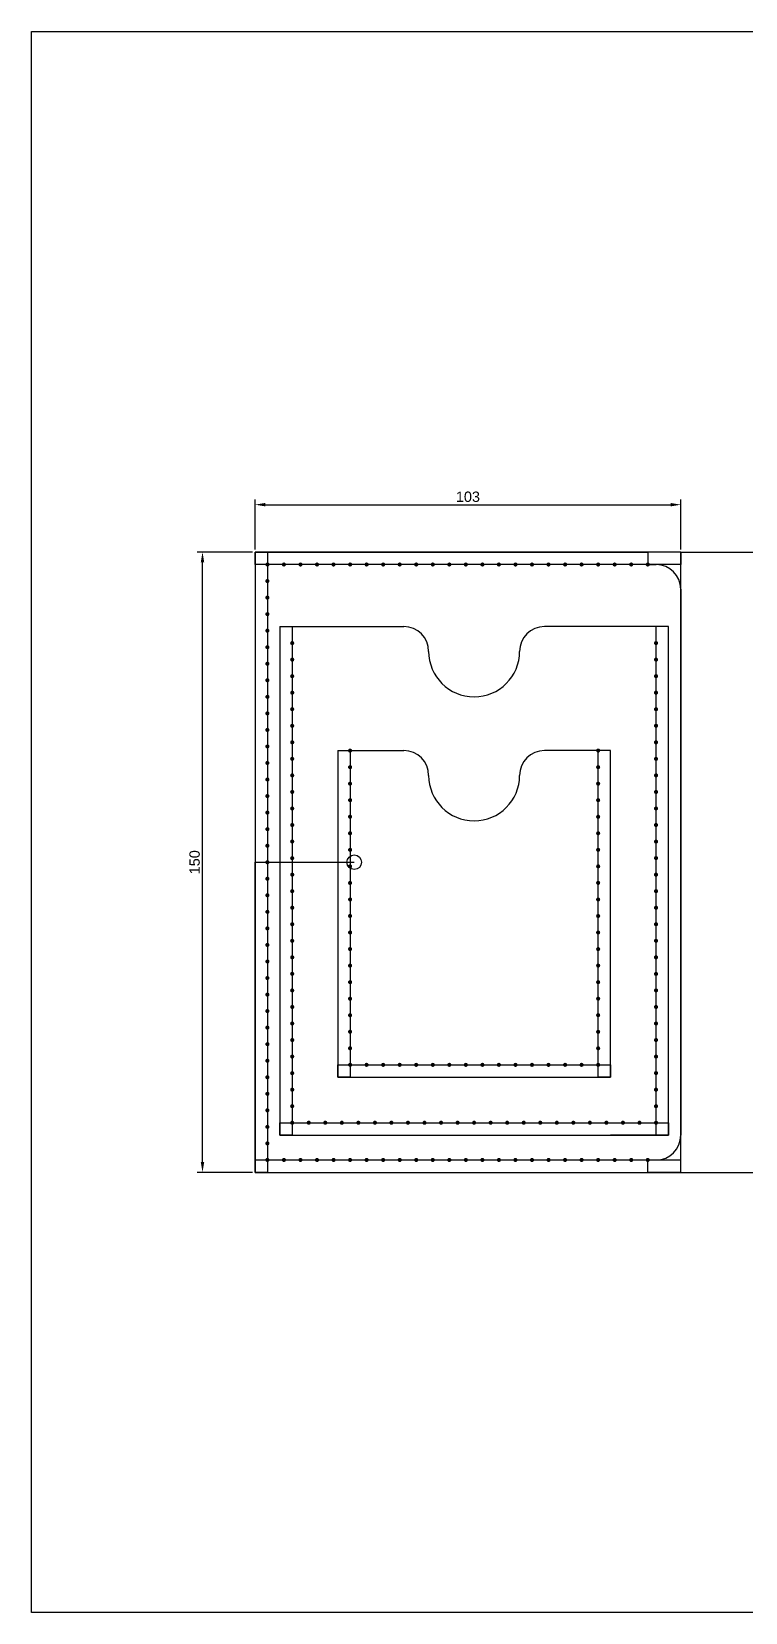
# Model space of a CAD drawing. Header units: millimetres. Extents: x 1335 to 6986, y 304 to 1543.
# Drawn here: x 2777.2 to 2949.9, y 989.8 to 1372.1 of the extents above; entities that cross this region are included whole.
import ezdxf

# ---------------------------------------------------------------- set-up
doc = ezdxf.new("R2010")
doc.units = ezdxf.units.MM
doc.styles.get("Standard").update_dxf_attribs({"font": 'arial.ttf'})
doc.dimstyles.new('ISO-25', dxfattribs={"dimtxt": 2.5, "dimasz": 2.5, "dimexe": 1.25, "dimexo": 0.625, "dimtad": 1, "dimtxsty": 'Standard', "dimcen": 2.5, "dimadec": 0, "dimazin": 0, "dimtfac": 1, "dimtmove": 0, "dimatfit": 3, "dimfxl": 1, "dimarcsym": 0})

# ---------------------------------------------------------------- blocks, each defined once
blk = doc.blocks.new('*D79')
at = {"color": 0, "lineweight": -2, "transparency": 16777216}
for p, q in [((2830.65, 1246.24), (2817.33, 1246.24)), ((2818.58, 1098.74), (2818.58, 1243.74)), ((2830.65, 1096.24), (2817.33, 1096.24))]:
    blk.add_line(p, q, dxfattribs=at)
at = {"color": 0, "transparency": 16777216}
for points in [[(2818.16, 1243.74), (2819, 1243.74), (2818.58, 1246.24)], [(2818.16, 1098.74), (2819, 1098.74), (2818.58, 1096.24)]]:
    blk.add_solid(points, dxfattribs=at)
at = {"layer": 'Defpoints', "color": 0, "transparency": 16777216}
for p in [(2818.58, 1246.24), (2831.28, 1246.24), (2831.28, 1096.24)]:
    blk.add_point(p, dxfattribs=at)
at = {"color": 0, "transparency": 16777216, "insert": (2816.68, 1171.24), "char_height": 2.5, "attachment_point": 5, "rotation": 90}
blk.add_mtext('150', dxfattribs=at)
blk = doc.blocks.new('*D80')
at = {"color": 0, "lineweight": -2, "transparency": 16777216}
for p, q in [((2831.28, 1246.87), (2831.28, 1258.96)), ((2934.28, 1246.87), (2934.28, 1258.96)), ((2833.78, 1257.71), (2931.78, 1257.71))]:
    blk.add_line(p, q, dxfattribs=at)
at = {"color": 0, "transparency": 16777216}
for points in [[(2833.78, 1258.13), (2833.78, 1257.3), (2831.28, 1257.71)], [(2931.78, 1258.13), (2931.78, 1257.3), (2934.28, 1257.71)]]:
    blk.add_solid(points, dxfattribs=at)
at = {"layer": 'Defpoints', "color": 0, "transparency": 16777216}
for p in [(2934.28, 1257.71), (2831.28, 1246.24), (2934.28, 1246.24)]:
    blk.add_point(p, dxfattribs=at)
at = {"color": 0, "transparency": 16777216, "insert": (2882.78, 1259.62), "char_height": 2.5, "attachment_point": 5}
blk.add_mtext('103', dxfattribs=at)

msp = doc.modelspace()

# ---------------------------------------------------------------- hatches: boundary and pattern name
h = msp.add_hatch(color=256)
h.dxf.hatch_style = 1
h.paths.add_polyline_path([(2834.779, 1243.245, 1), (2833.779, 1243.245, 1)])
h = msp.add_hatch(color=256)
h.dxf.hatch_style = 1
h.paths.add_polyline_path([(2838.779, 1243.245, 1), (2837.779, 1243.245, 1)])
h = msp.add_hatch(color=256)
h.dxf.hatch_style = 1
h.paths.add_polyline_path([(2842.779, 1243.245, 1), (2841.779, 1243.245, 1)])
h = msp.add_hatch(color=256)
h.dxf.hatch_style = 1
h.paths.add_polyline_path([(2846.779, 1243.245, 1), (2845.779, 1243.245, 1)])
h = msp.add_hatch(color=256)
h.dxf.hatch_style = 1
h.paths.add_polyline_path([(2850.779, 1243.245, 1), (2849.779, 1243.245, 1)])
h = msp.add_hatch(color=256)
h.dxf.hatch_style = 1
h.paths.add_polyline_path([(2854.779, 1243.245, 1), (2853.779, 1243.245, 1)])
h = msp.add_hatch(color=256)
h.dxf.hatch_style = 1
h.paths.add_polyline_path([(2858.779, 1243.245, 1), (2857.779, 1243.245, 1)])
h = msp.add_hatch(color=256)
h.dxf.hatch_style = 1
h.paths.add_polyline_path([(2862.779, 1243.245, 1), (2861.779, 1243.245, 1)])
h = msp.add_hatch(color=256)
h.dxf.hatch_style = 1
h.paths.add_polyline_path([(2866.779, 1243.245, 1), (2865.779, 1243.245, 1)])
h = msp.add_hatch(color=256)
h.dxf.hatch_style = 1
h.paths.add_polyline_path([(2870.779, 1243.245, 1), (2869.779, 1243.245, 1)])
h = msp.add_hatch(color=256)
h.dxf.hatch_style = 1
h.paths.add_polyline_path([(2874.779, 1243.245, 1), (2873.779, 1243.245, 1)])
h = msp.add_hatch(color=256)
h.dxf.hatch_style = 1
h.paths.add_polyline_path([(2878.779, 1243.245, 1), (2877.779, 1243.245, 1)])
h = msp.add_hatch(color=256)
h.dxf.hatch_style = 1
h.paths.add_polyline_path([(2882.779, 1243.245, 1), (2881.779, 1243.245, 1)])
h = msp.add_hatch(color=256)
h.dxf.hatch_style = 1
h.paths.add_polyline_path([(2886.779, 1243.245, 1), (2885.779, 1243.245, 1)])
h = msp.add_hatch(color=256)
h.dxf.hatch_style = 1
h.paths.add_polyline_path([(2890.779, 1243.245, 1), (2889.779, 1243.245, 1)])
h = msp.add_hatch(color=256)
h.dxf.hatch_style = 1
h.paths.add_polyline_path([(2894.779, 1243.245, 1), (2893.779, 1243.245, 1)])
h = msp.add_hatch(color=256)
h.dxf.hatch_style = 1
h.paths.add_polyline_path([(2898.779, 1243.245, 1), (2897.779, 1243.245, 1)])
h = msp.add_hatch(color=256)
h.dxf.hatch_style = 1
h.paths.add_polyline_path([(2902.779, 1243.245, 1), (2901.779, 1243.245, 1)])
h = msp.add_hatch(color=256)
h.dxf.hatch_style = 1
h.paths.add_polyline_path([(2906.779, 1243.245, 1), (2905.779, 1243.245, 1)])
h = msp.add_hatch(color=256)
h.dxf.hatch_style = 1
h.paths.add_polyline_path([(2910.779, 1243.245, 1), (2909.779, 1243.245, 1)])
h = msp.add_hatch(color=256)
h.dxf.hatch_style = 1
h.paths.add_polyline_path([(2914.779, 1243.245, 1), (2913.779, 1243.245, 1)])
h = msp.add_hatch(color=256)
h.dxf.hatch_style = 1
h.paths.add_polyline_path([(2918.779, 1243.245, 1), (2917.779, 1243.245, 1)])
h = msp.add_hatch(color=256)
h.dxf.hatch_style = 1
h.paths.add_polyline_path([(2922.779, 1243.245, 1), (2921.779, 1243.245, 1)])
h = msp.add_hatch(color=256)
h.dxf.hatch_style = 1
h.paths.add_polyline_path([(2926.779, 1243.245, 1), (2925.779, 1243.245, 1)])
h = msp.add_hatch(color=256)
h.dxf.hatch_style = 1
h.paths.add_polyline_path([(2834.779, 1239.245, 1), (2833.779, 1239.245, 1)])
h = msp.add_hatch(color=256)
h.dxf.hatch_style = 1
h.paths.add_polyline_path([(2834.779, 1235.245, 1), (2833.779, 1235.245, 1)])
h = msp.add_hatch(color=256)
h.dxf.hatch_style = 1
h.paths.add_polyline_path([(2834.779, 1231.245, 1), (2833.779, 1231.245, 1)])
h = msp.add_hatch(color=256)
h.dxf.hatch_style = 1
h.paths.add_polyline_path([(2834.779, 1227.245, 1), (2833.779, 1227.245, 1)])
h = msp.add_hatch(color=256)
h.dxf.hatch_style = 1
h.paths.add_polyline_path([(2834.779, 1223.245, 1), (2833.779, 1223.245, 1)])
h = msp.add_hatch(color=256)
h.dxf.hatch_style = 1
h.paths.add_polyline_path([(2840.779, 1224.245, 1), (2839.779, 1224.245, 1)])
h = msp.add_hatch(color=256)
h.dxf.hatch_style = 1
h.paths.add_polyline_path([(2928.779, 1224.245, 1), (2927.779, 1224.245, 1)])
h = msp.add_hatch(color=256)
h.dxf.hatch_style = 1
h.paths.add_polyline_path([(2834.779, 1219.245, 1), (2833.779, 1219.245, 1)])
h = msp.add_hatch(color=256)
h.dxf.hatch_style = 1
h.paths.add_polyline_path([(2840.779, 1220.245, 1), (2839.779, 1220.245, 1)])
h = msp.add_hatch(color=256)
h.dxf.hatch_style = 1
h.paths.add_polyline_path([(2928.779, 1220.245, 1), (2927.779, 1220.245, 1)])
h = msp.add_hatch(color=256)
h.dxf.hatch_style = 1
h.paths.add_polyline_path([(2834.779, 1215.245, 1), (2833.779, 1215.245, 1)])
h = msp.add_hatch(color=256)
h.dxf.hatch_style = 1
h.paths.add_polyline_path([(2840.779, 1216.245, 1), (2839.779, 1216.245, 1)])
h = msp.add_hatch(color=256)
h.dxf.hatch_style = 1
h.paths.add_polyline_path([(2928.779, 1216.245, 1), (2927.779, 1216.245, 1)])
h = msp.add_hatch(color=256)
h.dxf.hatch_style = 1
h.paths.add_polyline_path([(2840.779, 1212.245, 1), (2839.779, 1212.245, 1)])
h = msp.add_hatch(color=256)
h.dxf.hatch_style = 1
h.paths.add_polyline_path([(2928.779, 1212.245, 1), (2927.779, 1212.245, 1)])
h = msp.add_hatch(color=256)
h.dxf.hatch_style = 1
h.paths.add_polyline_path([(2834.779, 1211.245, 1), (2833.779, 1211.245, 1)])
h = msp.add_hatch(color=256)
h.dxf.hatch_style = 1
h.paths.add_polyline_path([(2840.779, 1208.245, 1), (2839.779, 1208.245, 1)])
h = msp.add_hatch(color=256)
h.dxf.hatch_style = 1
h.paths.add_polyline_path([(2928.779, 1208.245, 1), (2927.779, 1208.245, 1)])
h = msp.add_hatch(color=256)
h.dxf.hatch_style = 1
h.paths.add_polyline_path([(2834.779, 1207.245, 1), (2833.779, 1207.245, 1)])
h = msp.add_hatch(color=256)
h.dxf.hatch_style = 1
h.paths.add_polyline_path([(2840.779, 1204.245, 1), (2839.779, 1204.245, 1)])
h = msp.add_hatch(color=256)
h.dxf.hatch_style = 1
h.paths.add_polyline_path([(2928.779, 1204.245, 1), (2927.779, 1204.245, 1)])
h = msp.add_hatch(color=256)
h.dxf.hatch_style = 1
h.paths.add_polyline_path([(2834.779, 1203.245, 1), (2833.779, 1203.245, 1)])
h = msp.add_hatch(color=256)
h.dxf.hatch_style = 1
h.paths.add_polyline_path([(2840.779, 1200.245, 1), (2839.779, 1200.245, 1)])
h = msp.add_hatch(color=256)
h.dxf.hatch_style = 1
h.paths.add_polyline_path([(2928.779, 1200.245, 1), (2927.779, 1200.245, 1)])
h = msp.add_hatch(color=256)
h.dxf.hatch_style = 1
h.paths.add_polyline_path([(2834.779, 1199.245, 1), (2833.779, 1199.245, 1)])
h = msp.add_hatch(color=256)
h.dxf.hatch_style = 1
h.paths.add_polyline_path([(2840.779, 1196.245, 1), (2839.779, 1196.245, 1)])
h = msp.add_hatch(color=256)
h.dxf.hatch_style = 1
h.paths.add_polyline_path([(2854.779, 1198.245, 1), (2853.779, 1198.245, 1)])
h = msp.add_hatch(color=256)
h.dxf.hatch_style = 1
h.paths.add_polyline_path([(2914.779, 1198.245, 1), (2913.779, 1198.245, 1)])
h = msp.add_hatch(color=256)
h.dxf.hatch_style = 1
h.paths.add_polyline_path([(2928.779, 1196.245, 1), (2927.779, 1196.245, 1)])
h = msp.add_hatch(color=256)
h.dxf.hatch_style = 1
h.paths.add_polyline_path([(2834.779, 1195.245, 1), (2833.779, 1195.245, 1)])
h = msp.add_hatch(color=256)
h.dxf.hatch_style = 1
h.paths.add_polyline_path([(2840.779, 1192.245, 1), (2839.779, 1192.245, 1)])
h = msp.add_hatch(color=256)
h.dxf.hatch_style = 1
h.paths.add_polyline_path([(2854.779, 1194.245, 1), (2853.779, 1194.245, 1)])
h = msp.add_hatch(color=256)
h.dxf.hatch_style = 1
h.paths.add_polyline_path([(2914.779, 1194.245, 1), (2913.779, 1194.245, 1)])
h = msp.add_hatch(color=256)
h.dxf.hatch_style = 1
h.paths.add_polyline_path([(2928.779, 1192.245, 1), (2927.779, 1192.245, 1)])
h = msp.add_hatch(color=256)
h.dxf.hatch_style = 1
h.paths.add_polyline_path([(2834.779, 1191.245, 1), (2833.779, 1191.245, 1)])
h = msp.add_hatch(color=256)
h.dxf.hatch_style = 1
h.paths.add_polyline_path([(2854.779, 1190.245, 1), (2853.779, 1190.245, 1)])
h = msp.add_hatch(color=256)
h.dxf.hatch_style = 1
h.paths.add_polyline_path([(2914.779, 1190.245, 1), (2913.779, 1190.245, 1)])
h = msp.add_hatch(color=256)
h.dxf.hatch_style = 1
h.paths.add_polyline_path([(2834.779, 1187.245, 1), (2833.779, 1187.245, 1)])
h = msp.add_hatch(color=256)
h.dxf.hatch_style = 1
h.paths.add_polyline_path([(2840.779, 1188.245, 1), (2839.779, 1188.245, 1)])
h = msp.add_hatch(color=256)
h.dxf.hatch_style = 1
h.paths.add_polyline_path([(2854.779, 1186.245, 1), (2853.779, 1186.245, 1)])
h = msp.add_hatch(color=256)
h.dxf.hatch_style = 1
h.paths.add_polyline_path([(2914.779, 1186.245, 1), (2913.779, 1186.245, 1)])
h = msp.add_hatch(color=256)
h.dxf.hatch_style = 1
h.paths.add_polyline_path([(2928.779, 1188.245, 1), (2927.779, 1188.245, 1)])
h = msp.add_hatch(color=256)
h.dxf.hatch_style = 1
h.paths.add_polyline_path([(2834.779, 1183.245, 1), (2833.779, 1183.245, 1)])
h = msp.add_hatch(color=256)
h.dxf.hatch_style = 1
h.paths.add_polyline_path([(2840.779, 1184.245, 1), (2839.779, 1184.245, 1)])
h = msp.add_hatch(color=256)
h.dxf.hatch_style = 1
h.paths.add_polyline_path([(2854.779, 1182.245, 1), (2853.779, 1182.245, 1)])
h = msp.add_hatch(color=256)
h.dxf.hatch_style = 1
h.paths.add_polyline_path([(2914.779, 1182.245, 1), (2913.779, 1182.245, 1)])
h = msp.add_hatch(color=256)
h.dxf.hatch_style = 1
h.paths.add_polyline_path([(2928.779, 1184.245, 1), (2927.779, 1184.245, 1)])
h = msp.add_hatch(color=256)
h.dxf.hatch_style = 1
h.paths.add_polyline_path([(2834.779, 1179.245, 1), (2833.779, 1179.245, 1)])
h = msp.add_hatch(color=256)
h.dxf.hatch_style = 1
h.paths.add_polyline_path([(2840.779, 1180.245, 1), (2839.779, 1180.245, 1)])
h = msp.add_hatch(color=256)
h.dxf.hatch_style = 1
h.paths.add_polyline_path([(2854.779, 1178.245, 1), (2853.779, 1178.245, 1)])
h = msp.add_hatch(color=256)
h.dxf.hatch_style = 1
h.paths.add_polyline_path([(2914.779, 1178.245, 1), (2913.779, 1178.245, 1)])
h = msp.add_hatch(color=256)
h.dxf.hatch_style = 1
h.paths.add_polyline_path([(2928.779, 1180.245, 1), (2927.779, 1180.245, 1)])
h = msp.add_hatch(color=256)
h.dxf.hatch_style = 1
h.paths.add_polyline_path([(2834.779, 1175.245, 1), (2833.779, 1175.245, 1)])
h = msp.add_hatch(color=256)
h.dxf.hatch_style = 1
h.paths.add_polyline_path([(2840.779, 1176.245, 1), (2839.779, 1176.245, 1)])
h = msp.add_hatch(color=256)
h.dxf.hatch_style = 1
h.paths.add_polyline_path([(2854.779, 1174.245, 1), (2853.779, 1174.245, 1)])
h = msp.add_hatch(color=256)
h.dxf.hatch_style = 1
h.paths.add_polyline_path([(2914.779, 1174.245, 1), (2913.779, 1174.245, 1)])
h = msp.add_hatch(color=256)
h.dxf.hatch_style = 1
h.paths.add_polyline_path([(2928.779, 1176.245, 1), (2927.779, 1176.245, 1)])
h = msp.add_hatch(color=256)
h.dxf.hatch_style = 1
h.paths.add_polyline_path([(2834.779, 1171.245, 1), (2833.779, 1171.245, 1)])
h = msp.add_hatch(color=256)
h.dxf.hatch_style = 1
h.paths.add_polyline_path([(2840.779, 1172.245, 1), (2839.779, 1172.245, 1)])
h = msp.add_hatch(color=256)
h.dxf.hatch_style = 1
h.paths.add_polyline_path([(2854.779, 1170.245, 1), (2853.779, 1170.245, 1)])
h = msp.add_hatch(color=256)
h.dxf.hatch_style = 1
h.paths.add_polyline_path([(2914.779, 1170.245, 1), (2913.779, 1170.245, 1)])
h = msp.add_hatch(color=256)
h.dxf.hatch_style = 1
h.paths.add_polyline_path([(2928.779, 1172.245, 1), (2927.779, 1172.245, 1)])
h = msp.add_hatch(color=256)
h.dxf.hatch_style = 1
h.paths.add_polyline_path([(2834.779, 1167.245, 1), (2833.779, 1167.245, 1)])
h = msp.add_hatch(color=256)
h.dxf.hatch_style = 1
h.paths.add_polyline_path([(2840.779, 1168.245, 1), (2839.779, 1168.245, 1)])
h = msp.add_hatch(color=256)
h.dxf.hatch_style = 1
h.paths.add_polyline_path([(2854.779, 1166.245, 1), (2853.779, 1166.245, 1)])
h = msp.add_hatch(color=256)
h.dxf.hatch_style = 1
h.paths.add_polyline_path([(2914.779, 1166.245, 1), (2913.779, 1166.245, 1)])
h = msp.add_hatch(color=256)
h.dxf.hatch_style = 1
h.paths.add_polyline_path([(2928.779, 1168.245, 1), (2927.779, 1168.245, 1)])
h = msp.add_hatch(color=256)
h.dxf.hatch_style = 1
h.paths.add_polyline_path([(2834.779, 1163.245, 1), (2833.779, 1163.245, 1)])
h = msp.add_hatch(color=256)
h.dxf.hatch_style = 1
h.paths.add_polyline_path([(2840.779, 1164.245, 1), (2839.779, 1164.245, 1)])
h = msp.add_hatch(color=256)
h.dxf.hatch_style = 1
h.paths.add_polyline_path([(2854.779, 1162.245, 1), (2853.779, 1162.245, 1)])
h = msp.add_hatch(color=256)
h.dxf.hatch_style = 1
h.paths.add_polyline_path([(2914.779, 1162.245, 1), (2913.779, 1162.245, 1)])
h = msp.add_hatch(color=256)
h.dxf.hatch_style = 1
h.paths.add_polyline_path([(2928.779, 1164.245, 1), (2927.779, 1164.245, 1)])
h = msp.add_hatch(color=256)
h.dxf.hatch_style = 1
h.paths.add_polyline_path([(2834.779, 1159.245, 1), (2833.779, 1159.245, 1)])
h = msp.add_hatch(color=256)
h.dxf.hatch_style = 1
h.paths.add_polyline_path([(2840.779, 1160.245, 1), (2839.779, 1160.245, 1)])
h = msp.add_hatch(color=256)
h.dxf.hatch_style = 1
h.paths.add_polyline_path([(2854.779, 1158.245, 1), (2853.779, 1158.245, 1)])
h = msp.add_hatch(color=256)
h.dxf.hatch_style = 1
h.paths.add_polyline_path([(2914.779, 1158.245, 1), (2913.779, 1158.245, 1)])
h = msp.add_hatch(color=256)
h.dxf.hatch_style = 1
h.paths.add_polyline_path([(2928.779, 1160.245, 1), (2927.779, 1160.245, 1)])
h = msp.add_hatch(color=256)
h.dxf.hatch_style = 1
h.paths.add_polyline_path([(2834.779, 1155.245, 1), (2833.779, 1155.245, 1)])
h = msp.add_hatch(color=256)
h.dxf.hatch_style = 1
h.paths.add_polyline_path([(2840.779, 1156.245, 1), (2839.779, 1156.245, 1)])
h = msp.add_hatch(color=256)
h.dxf.hatch_style = 1
h.paths.add_polyline_path([(2854.779, 1154.245, 1), (2853.779, 1154.245, 1)])
h = msp.add_hatch(color=256)
h.dxf.hatch_style = 1
h.paths.add_polyline_path([(2914.779, 1154.245, 1), (2913.779, 1154.245, 1)])
h = msp.add_hatch(color=256)
h.dxf.hatch_style = 1
h.paths.add_polyline_path([(2928.779, 1156.245, 1), (2927.779, 1156.245, 1)])
h = msp.add_hatch(color=256)
h.dxf.hatch_style = 1
h.paths.add_polyline_path([(2834.779, 1151.245, 1), (2833.779, 1151.245, 1)])
h = msp.add_hatch(color=256)
h.dxf.hatch_style = 1
h.paths.add_polyline_path([(2840.779, 1152.245, 1), (2839.779, 1152.245, 1)])
h = msp.add_hatch(color=256)
h.dxf.hatch_style = 1
h.paths.add_polyline_path([(2854.779, 1150.245, 1), (2853.779, 1150.245, 1)])
h = msp.add_hatch(color=256)
h.dxf.hatch_style = 1
h.paths.add_polyline_path([(2914.779, 1150.245, 1), (2913.779, 1150.245, 1)])
h = msp.add_hatch(color=256)
h.dxf.hatch_style = 1
h.paths.add_polyline_path([(2928.779, 1152.245, 1), (2927.779, 1152.245, 1)])
h = msp.add_hatch(color=256)
h.dxf.hatch_style = 1
h.paths.add_polyline_path([(2834.779, 1147.245, 1), (2833.779, 1147.245, 1)])
h = msp.add_hatch(color=256)
h.dxf.hatch_style = 1
h.paths.add_polyline_path([(2840.779, 1148.245, 1), (2839.779, 1148.245, 1)])
h = msp.add_hatch(color=256)
h.dxf.hatch_style = 1
h.paths.add_polyline_path([(2928.779, 1148.245, 1), (2927.779, 1148.245, 1)])
h = msp.add_hatch(color=256)
h.dxf.hatch_style = 1
h.paths.add_polyline_path([(2834.779, 1143.245, 1), (2833.779, 1143.245, 1)])
h = msp.add_hatch(color=256)
h.dxf.hatch_style = 1
h.paths.add_polyline_path([(2840.779, 1144.245, 1), (2839.779, 1144.245, 1)])
h = msp.add_hatch(color=256)
h.dxf.hatch_style = 1
h.paths.add_polyline_path([(2854.779, 1146.245, 1), (2853.779, 1146.245, 1)])
h = msp.add_hatch(color=256)
h.dxf.hatch_style = 1
h.paths.add_polyline_path([(2914.779, 1146.245, 1), (2913.779, 1146.245, 1)])
h = msp.add_hatch(color=256)
h.dxf.hatch_style = 1
h.paths.add_polyline_path([(2928.779, 1144.245, 1), (2927.779, 1144.245, 1)])
h = msp.add_hatch(color=256)
h.dxf.hatch_style = 1
h.paths.add_polyline_path([(2834.779, 1139.245, 1), (2833.779, 1139.245, 1)])
h = msp.add_hatch(color=256)
h.dxf.hatch_style = 1
h.paths.add_polyline_path([(2840.779, 1140.245, 1), (2839.779, 1140.245, 1)])
h = msp.add_hatch(color=256)
h.dxf.hatch_style = 1
h.paths.add_polyline_path([(2854.779, 1142.245, 1), (2853.779, 1142.245, 1)])
h = msp.add_hatch(color=256)
h.dxf.hatch_style = 1
h.paths.add_polyline_path([(2914.779, 1142.245, 1), (2913.779, 1142.245, 1)])
h = msp.add_hatch(color=256)
h.dxf.hatch_style = 1
h.paths.add_polyline_path([(2928.779, 1140.245, 1), (2927.779, 1140.245, 1)])
h = msp.add_hatch(color=256)
h.dxf.hatch_style = 1
h.paths.add_polyline_path([(2834.779, 1135.245, 1), (2833.779, 1135.245, 1)])
h = msp.add_hatch(color=256)
h.dxf.hatch_style = 1
h.paths.add_polyline_path([(2840.779, 1136.245, 1), (2839.779, 1136.245, 1)])
h = msp.add_hatch(color=256)
h.dxf.hatch_style = 1
h.paths.add_polyline_path([(2854.779, 1138.245, 1), (2853.779, 1138.245, 1)])
h = msp.add_hatch(color=256)
h.dxf.hatch_style = 1
h.paths.add_polyline_path([(2914.779, 1138.245, 1), (2913.779, 1138.245, 1)])
h = msp.add_hatch(color=256)
h.dxf.hatch_style = 1
h.paths.add_polyline_path([(2928.779, 1136.245, 1), (2927.779, 1136.245, 1)])
h = msp.add_hatch(color=256)
h.dxf.hatch_style = 1
h.paths.add_polyline_path([(2834.779, 1131.245, 1), (2833.779, 1131.245, 1)])
h = msp.add_hatch(color=256)
h.dxf.hatch_style = 1
h.paths.add_polyline_path([(2840.779, 1132.245, 1), (2839.779, 1132.245, 1)])
h = msp.add_hatch(color=256)
h.dxf.hatch_style = 1
h.paths.add_polyline_path([(2854.779, 1134.245, 1), (2853.779, 1134.245, 1)])
h = msp.add_hatch(color=256)
h.dxf.hatch_style = 1
h.paths.add_polyline_path([(2914.779, 1134.245, 1), (2913.779, 1134.245, 1)])
h = msp.add_hatch(color=256)
h.dxf.hatch_style = 1
h.paths.add_polyline_path([(2928.779, 1132.245, 1), (2927.779, 1132.245, 1)])
h = msp.add_hatch(color=256)
h.dxf.hatch_style = 1
h.paths.add_polyline_path([(2840.779, 1128.245, 1), (2839.779, 1128.245, 1)])
h = msp.add_hatch(color=256)
h.dxf.hatch_style = 1
h.paths.add_polyline_path([(2854.779, 1130.245, 1), (2853.779, 1130.245, 1)])
h = msp.add_hatch(color=256)
h.dxf.hatch_style = 1
h.paths.add_polyline_path([(2914.779, 1130.245, 1), (2913.779, 1130.245, 1)])
h = msp.add_hatch(color=256)
h.dxf.hatch_style = 1
h.paths.add_polyline_path([(2928.779, 1128.245, 1), (2927.779, 1128.245, 1)])
h = msp.add_hatch(color=256)
h.dxf.hatch_style = 1
h.paths.add_polyline_path([(2834.779, 1127.245, 1), (2833.779, 1127.245, 1)])
h = msp.add_hatch(color=256)
h.dxf.hatch_style = 1
h.paths.add_polyline_path([(2840.779, 1124.245, 1), (2839.779, 1124.245, 1)])
h = msp.add_hatch(color=256)
h.dxf.hatch_style = 1
h.paths.add_polyline_path([(2854.779, 1126.245, 1), (2853.779, 1126.245, 1)])
h = msp.add_hatch(color=256)
h.dxf.hatch_style = 1
h.paths.add_polyline_path([(2914.779, 1126.245, 1), (2913.779, 1126.245, 1)])
h = msp.add_hatch(color=256)
h.dxf.hatch_style = 1
h.paths.add_polyline_path([(2928.779, 1124.245, 1), (2927.779, 1124.245, 1)])
h = msp.add_hatch(color=256)
h.dxf.hatch_style = 1
h.paths.add_polyline_path([(2834.779, 1123.245, 1), (2833.779, 1123.245, 1)])
h = msp.add_hatch(color=256)
h.dxf.hatch_style = 1
h.paths.add_polyline_path([(2840.779, 1120.245, 1), (2839.779, 1120.245, 1)])
h = msp.add_hatch(color=256)
h.dxf.hatch_style = 1
h.paths.add_polyline_path([(2854.779, 1122.245, 1), (2853.779, 1122.245, 1)])
h = msp.add_hatch(color=256)
h.dxf.hatch_style = 1
h.paths.add_polyline_path([(2858.779, 1122.245, 1), (2857.779, 1122.245, 1)])
h = msp.add_hatch(color=256)
h.dxf.hatch_style = 1
h.paths.add_polyline_path([(2862.779, 1122.245, 1), (2861.779, 1122.245, 1)])
h = msp.add_hatch(color=256)
h.dxf.hatch_style = 1
h.paths.add_polyline_path([(2866.779, 1122.245, 1), (2865.779, 1122.245, 1)])
h = msp.add_hatch(color=256)
h.dxf.hatch_style = 1
h.paths.add_polyline_path([(2870.779, 1122.245, 1), (2869.779, 1122.245, 1)])
h = msp.add_hatch(color=256)
h.dxf.hatch_style = 1
h.paths.add_polyline_path([(2874.779, 1122.245, 1), (2873.779, 1122.245, 1)])
h = msp.add_hatch(color=256)
h.dxf.hatch_style = 1
h.paths.add_polyline_path([(2878.779, 1122.245, 1), (2877.779, 1122.245, 1)])
h = msp.add_hatch(color=256)
h.dxf.hatch_style = 1
h.paths.add_polyline_path([(2882.779, 1122.245, 1), (2881.779, 1122.245, 1)])
h = msp.add_hatch(color=256)
h.dxf.hatch_style = 1
h.paths.add_polyline_path([(2886.779, 1122.245, 1), (2885.779, 1122.245, 1)])
h = msp.add_hatch(color=256)
h.dxf.hatch_style = 1
h.paths.add_polyline_path([(2890.779, 1122.245, 1), (2889.779, 1122.245, 1)])
h = msp.add_hatch(color=256)
h.dxf.hatch_style = 1
h.paths.add_polyline_path([(2894.779, 1122.245, 1), (2893.779, 1122.245, 1)])
h = msp.add_hatch(color=256)
h.dxf.hatch_style = 1
h.paths.add_polyline_path([(2898.779, 1122.245, 1), (2897.779, 1122.245, 1)])
h = msp.add_hatch(color=256)
h.dxf.hatch_style = 1
h.paths.add_polyline_path([(2902.779, 1122.245, 1), (2901.779, 1122.245, 1)])
h = msp.add_hatch(color=256)
h.dxf.hatch_style = 1
h.paths.add_polyline_path([(2906.779, 1122.245, 1), (2905.779, 1122.245, 1)])
h = msp.add_hatch(color=256)
h.dxf.hatch_style = 1
h.paths.add_polyline_path([(2910.779, 1122.245, 1), (2909.779, 1122.245, 1)])
h = msp.add_hatch(color=256)
h.dxf.hatch_style = 1
h.paths.add_polyline_path([(2914.779, 1122.245, 1), (2913.779, 1122.245, 1)])
h = msp.add_hatch(color=256)
h.dxf.hatch_style = 1
h.paths.add_polyline_path([(2914.779, 1122.245, 1), (2913.779, 1122.245, 1)])
h = msp.add_hatch(color=256)
h.dxf.hatch_style = 1
h.paths.add_polyline_path([(2928.779, 1120.245, 1), (2927.779, 1120.245, 1)])
h = msp.add_hatch(color=256)
h.dxf.hatch_style = 1
h.paths.add_polyline_path([(2834.779, 1119.245, 1), (2833.779, 1119.245, 1)])
h = msp.add_hatch(color=256)
h.dxf.hatch_style = 1
h.paths.add_polyline_path([(2840.779, 1116.245, 1), (2839.779, 1116.245, 1)])
h = msp.add_hatch(color=256)
h.dxf.hatch_style = 1
h.paths.add_polyline_path([(2928.779, 1116.245, 1), (2927.779, 1116.245, 1)])
h = msp.add_hatch(color=256)
h.dxf.hatch_style = 1
h.paths.add_polyline_path([(2834.779, 1115.245, 1), (2833.779, 1115.245, 1)])
h = msp.add_hatch(color=256)
h.dxf.hatch_style = 1
h.paths.add_polyline_path([(2840.779, 1112.245, 1), (2839.779, 1112.245, 1)])
h = msp.add_hatch(color=256)
h.dxf.hatch_style = 1
h.paths.add_polyline_path([(2928.779, 1112.245, 1), (2927.779, 1112.245, 1)])
h = msp.add_hatch(color=256)
h.dxf.hatch_style = 1
h.paths.add_polyline_path([(2834.779, 1111.245, 1), (2833.779, 1111.245, 1)])
h = msp.add_hatch(color=256)
h.dxf.hatch_style = 1
h.paths.add_polyline_path([(2840.779, 1108.245, 1), (2839.779, 1108.245, 1)])
h = msp.add_hatch(color=256)
h.dxf.hatch_style = 1
h.paths.add_polyline_path([(2844.779, 1108.245, 1), (2843.779, 1108.245, 1)])
h = msp.add_hatch(color=256)
h.dxf.hatch_style = 1
h.paths.add_polyline_path([(2848.779, 1108.245, 1), (2847.779, 1108.245, 1)])
h = msp.add_hatch(color=256)
h.dxf.hatch_style = 1
h.paths.add_polyline_path([(2852.779, 1108.245, 1), (2851.779, 1108.245, 1)])
h = msp.add_hatch(color=256)
h.dxf.hatch_style = 1
h.paths.add_polyline_path([(2856.779, 1108.245, 1), (2855.779, 1108.245, 1)])
h = msp.add_hatch(color=256)
h.dxf.hatch_style = 1
h.paths.add_polyline_path([(2860.779, 1108.245, 1), (2859.779, 1108.245, 1)])
h = msp.add_hatch(color=256)
h.dxf.hatch_style = 1
h.paths.add_polyline_path([(2864.779, 1108.245, 1), (2863.779, 1108.245, 1)])
h = msp.add_hatch(color=256)
h.dxf.hatch_style = 1
h.paths.add_polyline_path([(2868.779, 1108.245, 1), (2867.779, 1108.245, 1)])
h = msp.add_hatch(color=256)
h.dxf.hatch_style = 1
h.paths.add_polyline_path([(2872.779, 1108.245, 1), (2871.779, 1108.245, 1)])
h = msp.add_hatch(color=256)
h.dxf.hatch_style = 1
h.paths.add_polyline_path([(2876.779, 1108.245, 1), (2875.779, 1108.245, 1)])
h = msp.add_hatch(color=256)
h.dxf.hatch_style = 1
h.paths.add_polyline_path([(2880.779, 1108.245, 1), (2879.779, 1108.245, 1)])
h = msp.add_hatch(color=256)
h.dxf.hatch_style = 1
h.paths.add_polyline_path([(2884.779, 1108.245, 1), (2883.779, 1108.245, 1)])
h = msp.add_hatch(color=256)
h.dxf.hatch_style = 1
h.paths.add_polyline_path([(2888.779, 1108.245, 1), (2887.779, 1108.245, 1)])
h = msp.add_hatch(color=256)
h.dxf.hatch_style = 1
h.paths.add_polyline_path([(2892.779, 1108.245, 1), (2891.779, 1108.245, 1)])
h = msp.add_hatch(color=256)
h.dxf.hatch_style = 1
h.paths.add_polyline_path([(2896.779, 1108.245, 1), (2895.779, 1108.245, 1)])
h = msp.add_hatch(color=256)
h.dxf.hatch_style = 1
h.paths.add_polyline_path([(2900.779, 1108.245, 1), (2899.779, 1108.245, 1)])
h = msp.add_hatch(color=256)
h.dxf.hatch_style = 1
h.paths.add_polyline_path([(2904.779, 1108.245, 1), (2903.779, 1108.245, 1)])
h = msp.add_hatch(color=256)
h.dxf.hatch_style = 1
h.paths.add_polyline_path([(2908.779, 1108.245, 1), (2907.779, 1108.245, 1)])
h = msp.add_hatch(color=256)
h.dxf.hatch_style = 1
h.paths.add_polyline_path([(2912.779, 1108.245, 1), (2911.779, 1108.245, 1)])
h = msp.add_hatch(color=256)
h.dxf.hatch_style = 1
h.paths.add_polyline_path([(2916.779, 1108.245, 1), (2915.779, 1108.245, 1)])
h = msp.add_hatch(color=256)
h.dxf.hatch_style = 1
h.paths.add_polyline_path([(2920.779, 1108.245, 1), (2919.779, 1108.245, 1)])
h = msp.add_hatch(color=256)
h.dxf.hatch_style = 1
h.paths.add_polyline_path([(2924.779, 1108.245, 1), (2923.779, 1108.245, 1)])
h = msp.add_hatch(color=256)
h.dxf.hatch_style = 1
h.paths.add_polyline_path([(2928.779, 1108.245, 1), (2927.779, 1108.245, 1)])
h = msp.add_hatch(color=256)
h.dxf.hatch_style = 1
h.paths.add_polyline_path([(2834.779, 1107.245, 1), (2833.779, 1107.245, 1)])
h = msp.add_hatch(color=256)
h.dxf.hatch_style = 1
h.paths.add_polyline_path([(2834.779, 1103.245, 1), (2833.779, 1103.245, 1)])
h = msp.add_hatch(color=256)
h.dxf.hatch_style = 1
h.paths.add_polyline_path([(2834.779, 1099.245, 1), (2833.779, 1099.245, 1)])
h = msp.add_hatch(color=256)
h.dxf.hatch_style = 1
h.paths.add_polyline_path([(2838.779, 1099.245, 1), (2837.779, 1099.245, 1)])
h = msp.add_hatch(color=256)
h.dxf.hatch_style = 1
h.paths.add_polyline_path([(2842.779, 1099.245, 1), (2841.779, 1099.245, 1)])
h = msp.add_hatch(color=256)
h.dxf.hatch_style = 1
h.paths.add_polyline_path([(2846.779, 1099.245, 1), (2845.779, 1099.245, 1)])
h = msp.add_hatch(color=256)
h.dxf.hatch_style = 1
h.paths.add_polyline_path([(2850.779, 1099.245, 1), (2849.779, 1099.245, 1)])
h = msp.add_hatch(color=256)
h.dxf.hatch_style = 1
h.paths.add_polyline_path([(2854.779, 1099.245, 1), (2853.779, 1099.245, 1)])
h = msp.add_hatch(color=256)
h.dxf.hatch_style = 1
h.paths.add_polyline_path([(2858.779, 1099.245, 1), (2857.779, 1099.245, 1)])
h = msp.add_hatch(color=256)
h.dxf.hatch_style = 1
h.paths.add_polyline_path([(2862.779, 1099.245, 1), (2861.779, 1099.245, 1)])
h = msp.add_hatch(color=256)
h.dxf.hatch_style = 1
h.paths.add_polyline_path([(2866.779, 1099.245, 1), (2865.779, 1099.245, 1)])
h = msp.add_hatch(color=256)
h.dxf.hatch_style = 1
h.paths.add_polyline_path([(2870.779, 1099.245, 1), (2869.779, 1099.245, 1)])
h = msp.add_hatch(color=256)
h.dxf.hatch_style = 1
h.paths.add_polyline_path([(2874.779, 1099.245, 1), (2873.779, 1099.245, 1)])
h = msp.add_hatch(color=256)
h.dxf.hatch_style = 1
h.paths.add_polyline_path([(2878.779, 1099.245, 1), (2877.779, 1099.245, 1)])
h = msp.add_hatch(color=256)
h.dxf.hatch_style = 1
h.paths.add_polyline_path([(2882.779, 1099.245, 1), (2881.779, 1099.245, 1)])
h = msp.add_hatch(color=256)
h.dxf.hatch_style = 1
h.paths.add_polyline_path([(2886.779, 1099.245, 1), (2885.779, 1099.245, 1)])
h = msp.add_hatch(color=256)
h.dxf.hatch_style = 1
h.paths.add_polyline_path([(2890.779, 1099.245, 1), (2889.779, 1099.245, 1)])
h = msp.add_hatch(color=256)
h.dxf.hatch_style = 1
h.paths.add_polyline_path([(2894.779, 1099.245, 1), (2893.779, 1099.245, 1)])
h = msp.add_hatch(color=256)
h.dxf.hatch_style = 1
h.paths.add_polyline_path([(2898.779, 1099.245, 1), (2897.779, 1099.245, 1)])
h = msp.add_hatch(color=256)
h.dxf.hatch_style = 1
h.paths.add_polyline_path([(2902.779, 1099.245, 1), (2901.779, 1099.245, 1)])
h = msp.add_hatch(color=256)
h.dxf.hatch_style = 1
h.paths.add_polyline_path([(2906.779, 1099.245, 1), (2905.779, 1099.245, 1)])
h = msp.add_hatch(color=256)
h.dxf.hatch_style = 1
h.paths.add_polyline_path([(2910.779, 1099.245, 1), (2909.779, 1099.245, 1)])
h = msp.add_hatch(color=256)
h.dxf.hatch_style = 1
h.paths.add_polyline_path([(2914.779, 1099.245, 1), (2913.779, 1099.245, 1)])
h = msp.add_hatch(color=256)
h.dxf.hatch_style = 1
h.paths.add_polyline_path([(2918.779, 1099.245, 1), (2917.779, 1099.245, 1)])
h = msp.add_hatch(color=256)
h.dxf.hatch_style = 1
h.paths.add_polyline_path([(2922.779, 1099.245, 1), (2921.779, 1099.245, 1)])
h = msp.add_hatch(color=256)
h.dxf.hatch_style = 1
h.paths.add_polyline_path([(2926.779, 1099.245, 1), (2925.779, 1099.245, 1)])

# ---------------------------------------------------------------- linework, layer by layer
for p, q in [((2831.279, 1246.245), (2831.279, 1096.245)), ((2934.279, 1246.245), (2831.279, 1246.245)), ((2831.279, 1243.245), (2831.279, 1246.245)), ((2831.279, 1246.245), (2834.279, 1246.245)), ((2831.279, 1246.245), (2831.279, 1246.245)), ((2831.279, 1246.245), (2837.279, 1246.245)), ((2831.279, 1246.245), (2926.279, 1246.245)), ((2934.279, 1243.245), (2831.279, 1243.245)), ((2834.279, 1246.245), (2834.279, 1096.245)), ((2934.279, 1246.245), (2926.279, 1246.245)), ((2926.279, 1246.245), (2926.279, 1243.245)), ((2926.279, 1246.245), (2926.279, 1243.245)), ((2926.279, 1243.245), (2928.279, 1243.245)), ((2934.279, 1096.245), (2934.279, 1246.245)), ((2934.279, 1246.245), (2934.279, 1243.245)), ((2934.279, 1246.245), (2954.279, 1246.245)), ((2934.279, 1237.245), (2934.279, 1105.245)), ((2837.279, 1228.245), (2837.279, 1105.245)), ((2837.279, 1228.245), (2840.279, 1228.245)), ((2837.279, 1228.245), (2867.279, 1228.245)), ((2840.279, 1228.245), (2840.279, 1105.245)), ((2931.279, 1228.245), (2901.279, 1228.245)), ((2928.279, 1105.245), (2928.279, 1228.245)), ((2931.279, 1105.245), (2931.279, 1228.245)), ((2851.279, 1198.245), (2851.279, 1119.245)), ((2851.279, 1198.245), (2854.279, 1198.245)), ((2851.279, 1198.245), (2867.279, 1198.245)), ((2854.279, 1198.245), (2854.279, 1119.245)), ((2917.279, 1198.245), (2901.279, 1198.245)), ((2914.279, 1119.245), (2914.279, 1198.245)), ((2917.279, 1119.245), (2917.279, 1198.245)), ((2851.279, 1119.245), (2851.279, 1122.245)), ((2851.279, 1122.245), (2917.279, 1122.245)), ((2917.279, 1122.245), (2917.279, 1119.245)), ((2851.279, 1119.245), (2917.279, 1119.245)), ((2851.279, 1119.245), (2917.279, 1119.245)), ((2854.279, 1119.245), (2851.279, 1119.245)), ((2917.279, 1119.245), (2914.279, 1119.245)), ((2837.279, 1105.245), (2837.279, 1108.245)), ((2837.279, 1108.245), (2931.279, 1108.245)), ((2837.279, 1105.245), (2931.279, 1105.245)), ((2840.279, 1105.245), (2837.279, 1105.245)), ((2837.279, 1105.245), (2851.279, 1105.245)), ((2837.279, 1105.245), (2931.279, 1105.245)), ((2931.279, 1105.245), (2917.279, 1105.245)), ((2931.279, 1105.245), (2928.279, 1105.245)), ((2931.279, 1108.245), (2931.279, 1105.245)), ((2831.279, 1096.245), (2831.279, 1099.245)), ((2831.279, 1099.245), (2934.279, 1099.245)), ((2926.279, 1096.245), (2926.279, 1099.245)), ((2926.279, 1096.245), (2926.279, 1099.245)), ((2926.279, 1099.245), (2928.279, 1099.245)), ((2831.279, 1096.245), (2934.279, 1096.245)), ((2834.279, 1096.245), (2831.279, 1096.245)), ((2831.279, 1096.245), (2926.279, 1096.245)), ((2834.279, 1096.245), (2837.279, 1096.245)), ((2934.279, 1096.245), (2926.279, 1096.245)), ((2934.279, 1096.245), (2931.279, 1096.245)), ((2934.279, 1096.245), (2954.279, 1096.245))]:
    msp.add_line(p, q)
at = {"color": 3}
for p, q in [((2831.279, 1096.245), (2831.279, 1171.245)), ((2831.279, 1171.245), (2855.279, 1171.245))]:
    msp.add_line(p, q, dxfattribs=at)
at = {"color": 1}
msp.add_lwpolyline([(2777.246, 1372.118), (3215.819, 1372.118), (3215.819, 989.832), (2777.246, 989.832)], close=True, dxfattribs=at)
msp.add_circle((2855.279, 1171.245), 1.75)
for centre, radius, start, end in [((2928.279, 1237.245), 6, 0, 90), ((2867.279, 1222.245), 6, 0, 90), ((2901.279, 1222.245), 6, 90, 180), ((2884.279, 1222.245), 11, 180, 0), ((2867.279, 1192.245), 6, 0, 90), ((2901.279, 1192.245), 6, 90, 180), ((2884.279, 1192.245), 11, 180, 0), ((2884.279, 1192.245), 11, 180, 0), ((2928.279, 1105.245), 6, 270, 0)]:
    msp.add_arc(centre, radius, start, end)

# ---------------------------------------------------------------- dimensions: what is measured, and where the dimension line sits
at = {"color": 3}
dim = msp.add_linear_dim(base=(2934.279, 1257.714), p1=(2831.279, 1246.245), p2=(2934.279, 1246.245), dimstyle='ISO-25', dxfattribs=at)
dim.commit()
dim.dimension.update_dxf_attribs({"geometry": '*D80', "text_midpoint": (2882.779, 1259.616)})
dim = msp.add_linear_dim(base=(2818.581, 1246.245), p1=(2831.279, 1096.245), p2=(2831.279, 1246.245), angle=90, dimstyle='ISO-25', dxfattribs=at)
dim.commit()
dim.dimension.update_dxf_attribs({"geometry": '*D79', "text_midpoint": (2816.68, 1171.245)})

doc.saveas('drawing.dxf')
